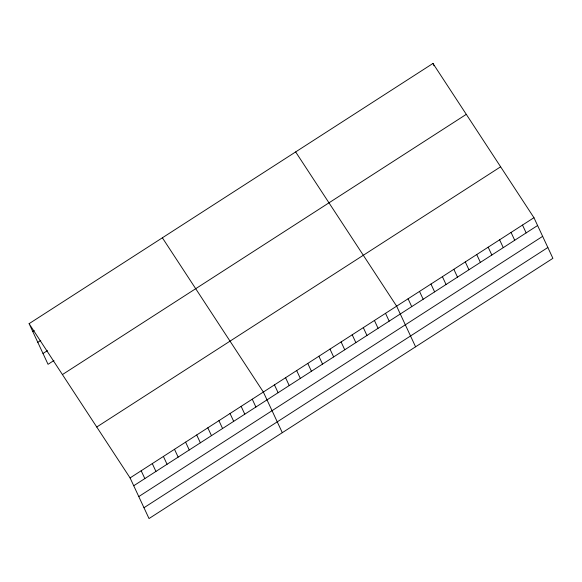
<?xml version="1.0" encoding="UTF-8"?>
<svg xmlns="http://www.w3.org/2000/svg" width="582" height="582" viewBox="0 0 582 582"><rect width="100%" height="100%" fill="white"/><g stroke="black" fill="none" stroke-linecap="round" stroke-linejoin="round"><path stroke-width="0.87" d="M29.1 323.672L432.972 63.445L533.949 217.69L552.9 258.328L149.028 518.555L130.077 477.917L29.1 323.672L48.051 364.31L53.973 360.491M32.752 331.5L34.229 330.547M37.801 342.325L40.762 340.419M43.003 353.485L47.44 350.619M62.419 374.575L466.298 114.348M96.75 427.013L500.629 166.794M130.077 477.917L533.949 217.69M133.729 485.744L537.601 225.518M138.778 496.57L542.65 236.343M143.98 507.722L547.851 247.503M295.656 151.924L396.633 306.168L415.584 346.807M162.378 237.798L263.355 392.042L282.306 432.681M522.505 225.067L526.157 232.895M432.972 63.445L434.07 65.795M511.061 232.436L514.714 240.264M499.618 239.813L503.27 247.641M488.174 247.183L491.826 255.011M476.738 254.552L480.383 262.387M465.294 261.929L468.939 269.757M453.851 269.299L457.496 277.134M442.407 276.676L446.059 284.503M430.964 284.045L434.616 291.88M419.52 291.422L423.172 299.25M408.077 298.792L411.729 306.619M385.524 313.32L389.176 321.155M374.422 320.478L378.067 328.306M363.313 327.637L366.966 335.465M352.205 334.788L355.857 342.623M341.103 341.947L344.748 349.775M329.994 349.105L333.646 356.933M318.885 356.257L322.537 364.092M307.783 363.415L311.428 371.243M296.675 370.574L300.327 378.402M285.566 377.725L289.218 385.56M274.464 384.884L278.109 392.712M252.246 399.194L255.898 407.029M241.144 406.352L244.789 414.18M230.036 413.511L233.688 421.339M218.927 420.662L222.579 428.498M207.825 427.821L211.47 435.649M196.716 434.98L200.368 442.807M185.607 442.131L189.259 449.966M174.498 449.289L178.15 457.117M163.397 456.448L167.049 464.276M152.288 463.599L155.94 471.435M141.179 470.758L144.831 478.586"/></g></svg>
